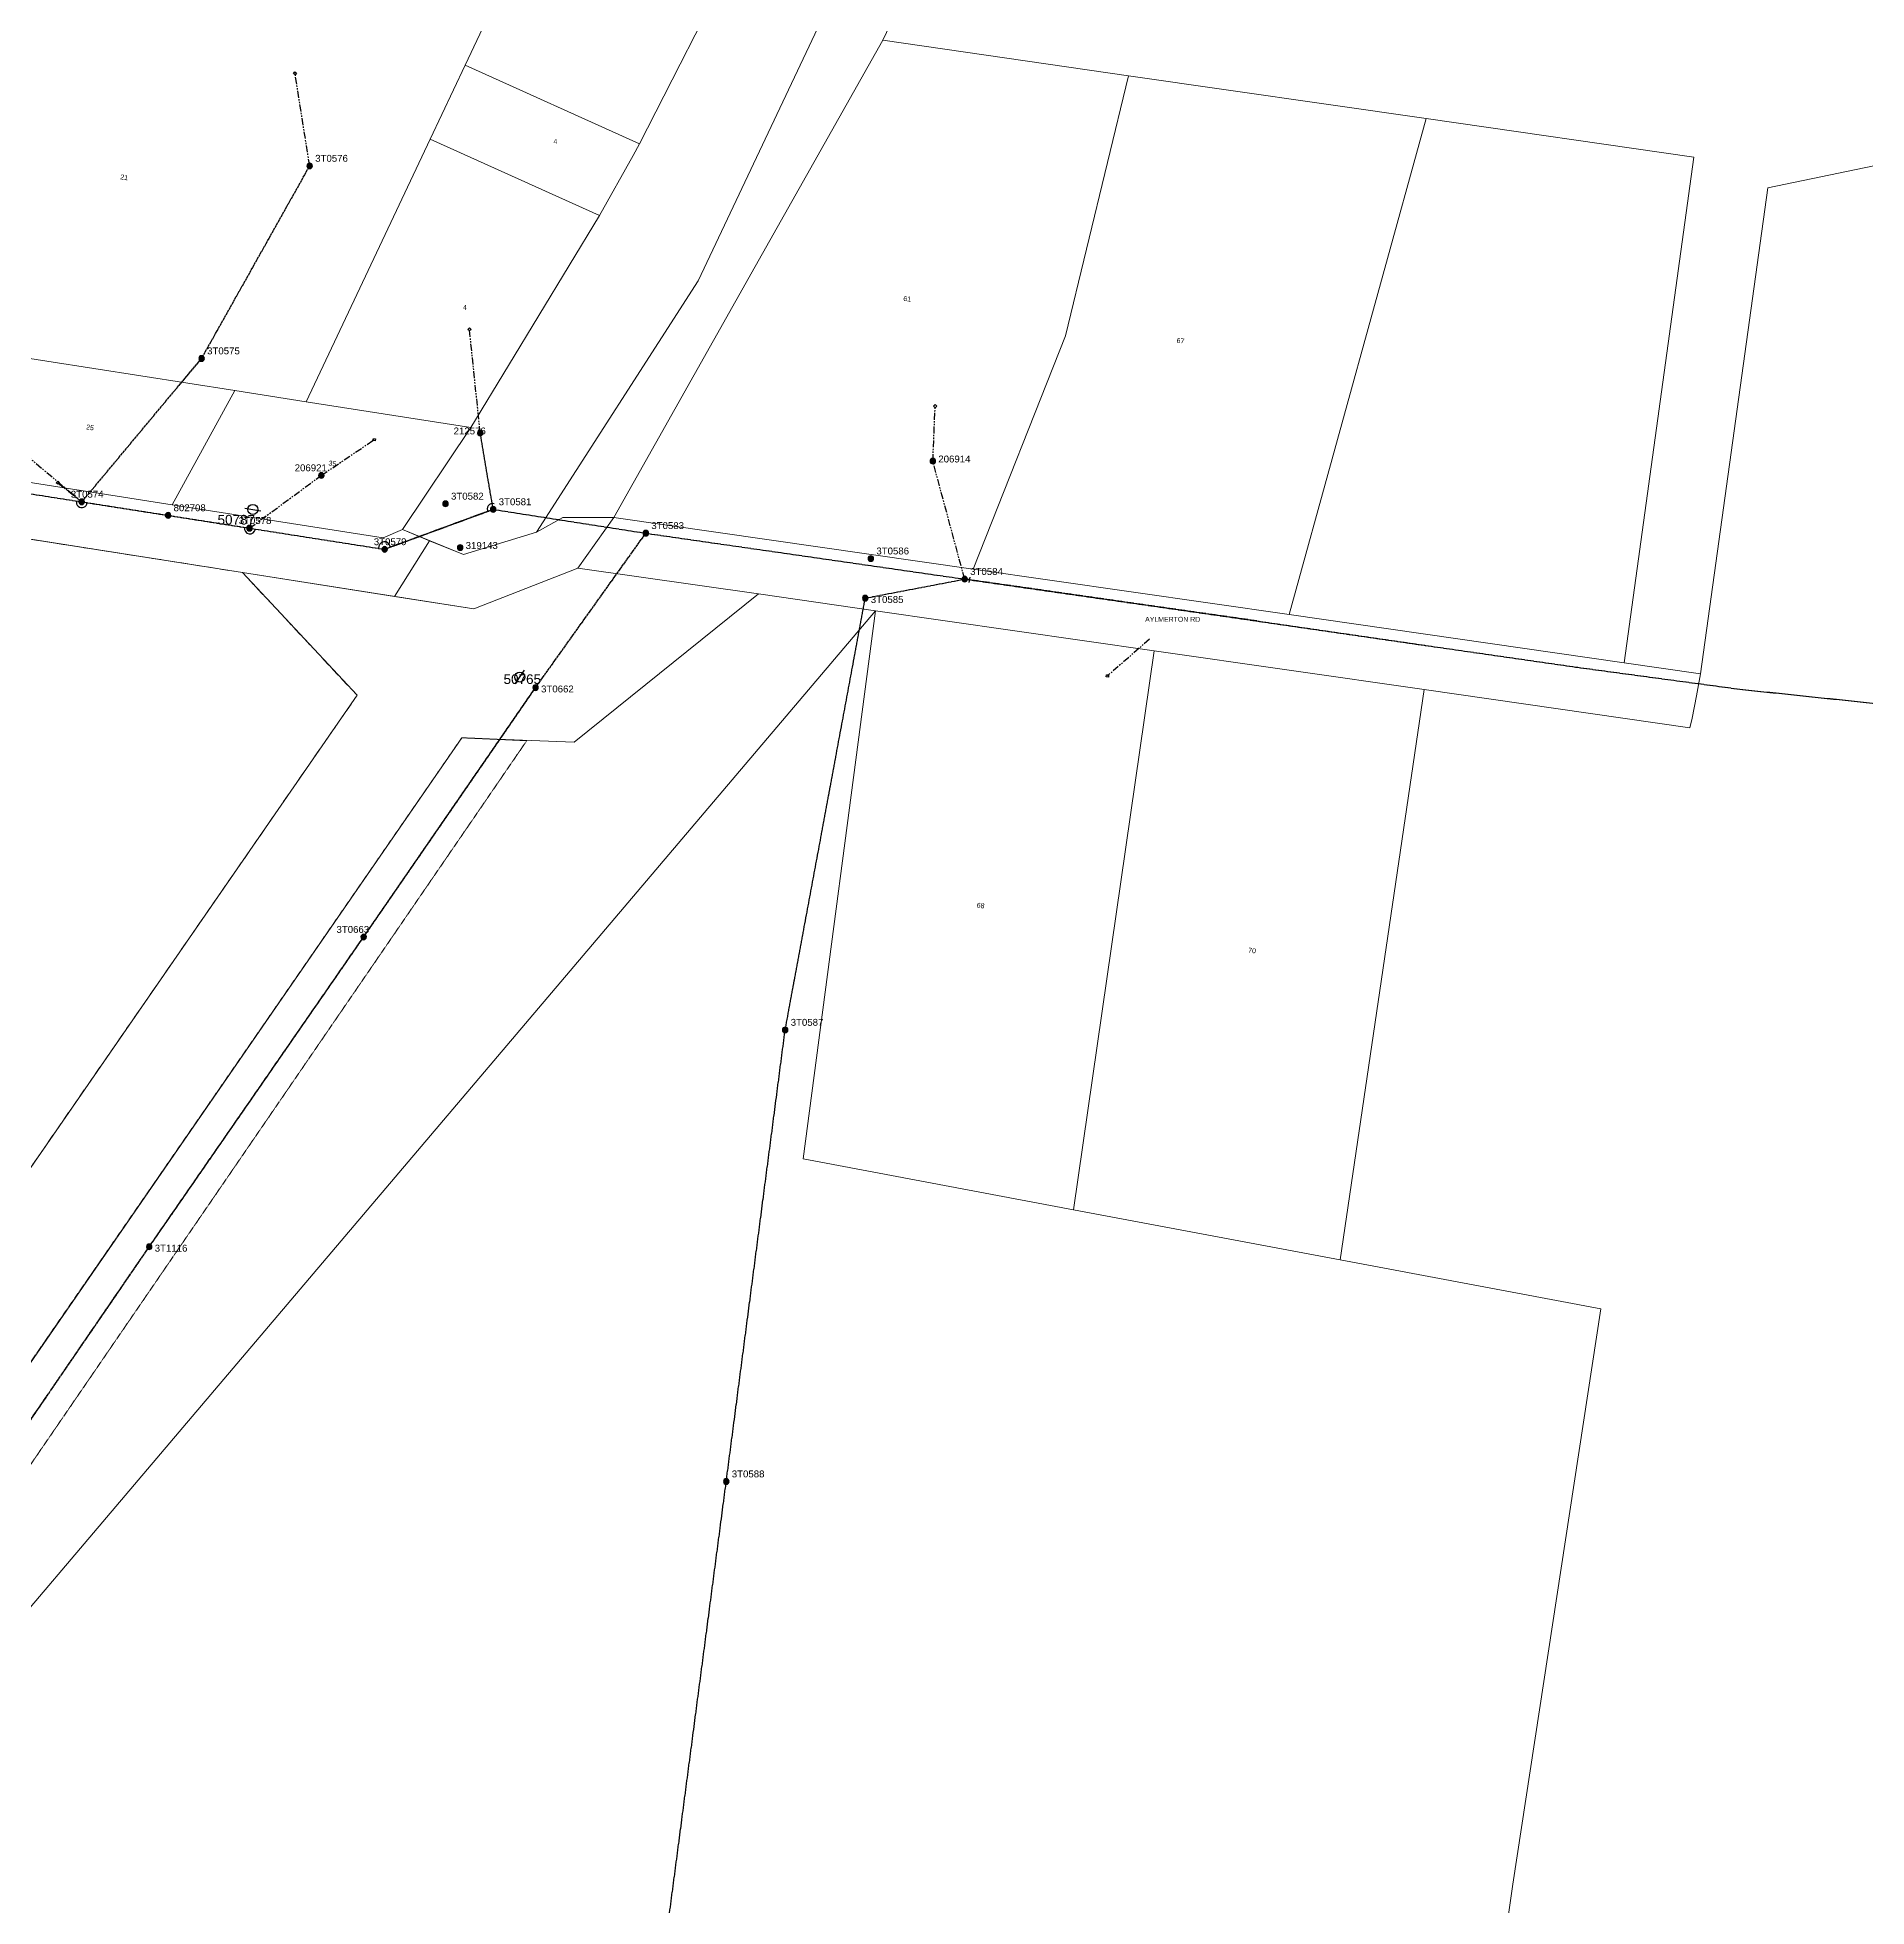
# Model space of a CAD drawing. Header units: metres. Extents: x 268626 to 271256, y 6186812 to 6188765.
# Drawn here: x 269680 to 270343, y 6187359 to 6188036 of the extents above; entities that cross this region are included whole.
import ezdxf
from ezdxf.enums import TextEntityAlignment as Align

# ---------------------------------------------------------------- set-up
doc = ezdxf.new("R2010")
doc.units = ezdxf.units.M
for name, pattern in [('Cable Exist OH', [1, 1, 0]), ('Dash', [5, 3, -2]), ('DASHED', [0.75, 0.5, -0.25]), ('HIDDEN2', [0.1875, 0.125, -0.0625]), ('PHANTOMX2', [5, 2.5, -0.5, 0.5, -0.5, 0.5, -0.5])]:
    doc.linetypes.add(name, pattern=pattern)
doc.layers.get('0').update_dxf_attribs({"color": 6})
for name, color, linetype, lineweight in [('Cadastre Developer_SP_EXT', 96, 'Continuous', 15), ('Cadastre Land Parcels_SP_EXT', 96, 'Continuous', 15), ('Cadastre Other Property_SP_EXT', 96, 'DASHED', 15), ('Cadastre Roads_SP_EXT', 54, 'Continuous', 15), ('Mains_HV_EXT', 11, 'Continuous', 25), ('Mains_LV_EXT', 161, 'Continuous', 25), ('Mains_TR_EXT', 211, 'Continuous', 25)]:
    doc.layers.add(name, color=color, linetype=linetype, lineweight=lineweight)
for name, color, linetype in [('Equip_SP_HV_EXT', 7, 'Continuous'), ('Services_SP_EXT', 42, 'PHANTOMX2'), ('SupportsOH_SP_TR_HV_LV_SL_EXT', 7, 'Continuous')]:
    doc.layers.add(name, color=color, linetype=linetype)
doc.styles.add('HVSW_LABEL', font='arial.ttf')
doc.styles.add('POLE_LABEL', font='arial.ttf', dxfattribs={"height": 2})
doc.styles.get("Standard").update_dxf_attribs({"font": 'arial.ttf'})

# ---------------------------------------------------------------- blocks, each defined once
blk = doc.blocks.new('CCP_EXT')
blk.add_wipeout([(0, 0.57), (0.57, 0), (0, -0.57), (-0.57, 0)])
blk.add_lwpolyline([(-0.57, 0), (0, 0.57), (0.57, 0), (0, -0.57), (-0.57, 0)])
at = {"flags": 1}
blk.add_attdef('Z', (0, 0), '', height=0.2, dxfattribs=at)
at = {"flags": 9}
for tag, p in [('CCP_TYPE', (0, 0)), ('CONSTRUCTED_VOLTAGE', (0, -0.2)), ('OPERATING_VOLTAGE', (0, -0.6)), ('ORIENTATION', (0, -0.8)), ('OWNED_BY', (0, -1)), ('STATE', (0, -1.8)), ('NO_PHASES', (0, -0.4)), ('USAGE', (0, -1.2)), ('LEGEND', (0, -1.4)), ('LIFE_SUPPORT', (0, -1.6)), ('NOTES', (0, -2))]:
    blk.add_attdef(tag, text='', height=0.2, dxfattribs=at).set_placement(p, align=Align.MIDDLE_LEFT)
blk = doc.blocks.new('POLE_EXT')
blk.add_hatch(color=256).paths.add_polyline_path([(-1, 0, 1), (1, 0, 1)])
blk.add_lwpolyline([(-1, 0, 1), (1, 0, 1)], format="xyb", close=True)
at = {"flags": 8}
blk.add_attdef('pNumber', text='', height=2, dxfattribs=at).set_placement((3, 2.5), align=Align.MIDDLE_CENTER)
at = {"style": 'POLE_LABEL', "flags": 9}
for tag, p in [('STRUCTURE_PLANT_NUMBER', (1.35, 0.03)), ('STREET_CODE', (1.35, -0.2))]:
    blk.add_attdef(tag, text='', height=0.2, dxfattribs=at).set_placement(p, align=Align.MIDDLE_LEFT)
at = {"flags": 9}
for tag, p in [('OWNED_BY', (1.35, -0.4)), ('SPECIAL_USE', (1.35, -0.8)), ('STATE', (1.35, -1)), ('cLV', (1.35, -1.4)), ('hDepth', (1.35, -1.6)), ('hDia', (1.35, -1.8)), ('cHV', (1.35, -2)), ('cLinedev', (1.35, -3.4)), ('pExisting', (1.35, -3.8)), ('pFooting', (1.35, -4.4)), ('pNew', (1.35, -4.6)), ('pRelocate', (1.35, -5)), ('pRemove', (1.35, -5.2)), ('pReplace', (1.35, -5.4)), ('pStay', (1.35, -5.6)), ('pType', (1.35, -5.8)), ('cspan', (1.35, -6)), ('STREETNAME', (1.35, -6.2)), ('SUBURB', (1.35, -6.4)), ('PARENT', (1.35, -0.6)), ('USAGE', (1.35, -1.2)), ('LBRACKET', (1.35, -2.2)), ('LExisting', (1.35, -2.4)), ('LANTNUMBER', (1.35, -2.6)), ('LOther', (1.35, -2.8)), ('LRemove', (1.35, -3)), ('LEGEND', (1.35, -3.2)), ('LOCATION', (1.35, -3.6)), ('PFNUMBER', (1.35, -4)), ('NEWPFNUMBER', (1.35, -4.2)), ('NOTES', (1.35, -6.6)), ('MAINTAINED_BY', (1.36, -6.81)), ('OPERATED_BY', (1.36, -7.01))]:
    blk.add_attdef(tag, text='', height=0.2, dxfattribs=at).set_placement(p, align=Align.MIDDLE_LEFT)
at = {"flags": 1}
blk.add_attdef('Z', (1.35, -7.33), '', height=0.2, dxfattribs=at)
blk = doc.blocks.new('HV_ABS_CLOSED_EXT')
blk.add_line((-3, 6.87), (3, 6.87))
blk.add_circle((0, 6.87), 1.8)
at = {"flags": 1}
blk.add_attdef('Z', (0, 0), '', height=0.2, dxfattribs=at)
at = {"style": 'HVSW_LABEL'}
for tag, height, flags, p in [('ASSET_NUM', 3.5, 8, (2, 2)), ('STREET_CODE', 0.2, 9, (0, -0.2))]:
    blk.add_attdef(tag, text='', height=height, dxfattribs=dict(at, flags=flags)).set_placement(p, align=Align.MIDDLE_LEFT)
at = {"flags": 9}
for tag, p in [('ACTUAL_STATUS', (0, -0.4)), ('CONSTRUCTED_VOLTAGE', (0, -0.6)), ('OPERATING_VOLTAGE', (0, -1)), ('ORIENTATION', (0, -1.2)), ('OWNED_BY', (0, -1.4)), ('STATE', (0, -1.6)), ('SWITCH_TYPE', (0, -1.8)), ('STREETNAME', (0, -2.6)), ('SUBURB', (0, -2.8)), ('NO_PHASES', (0, -0.8)), ('USAGE', (0, -2)), ('LEGEND', (0, -2.2)), ('LOCATION', (0, -2.4)), ('NOTES', (0, -3))]:
    blk.add_attdef(tag, text='', height=0.2, dxfattribs=at).set_placement(p, align=Align.MIDDLE_LEFT)
blk = doc.blocks.new('End Shackle_EXT')
blk.add_wipeout([(0, 0.25), (1.81, 0.25), (1.82, -0.25), (0, -0.25)])
blk.add_line((1.81, -1), (1.81, 1))
at = {"flags": 1}
blk.add_attdef('Z', (0, 0), '', height=0.2, dxfattribs=at)
at = {"flags": 9}
for tag, p in [('CONNECTOR_TYPE', (0, 0)), ('CONSTRUCTED_VOLTAGE', (0, -0.2)), ('OPERATING_VOLTAGE', (0, -0.6)), ('ORIENTATION', (0, -0.8)), ('OWNED_BY', (0, -1)), ('STATE', (0, -1.2)), ('NO_PHASES', (0, -0.4)), ('USAGE', (0, -1.4)), ('NOTES', (0, -1.6))]:
    blk.add_attdef(tag, text='', height=0.2, dxfattribs=at).set_placement(p, align=Align.MIDDLE_LEFT)

msp = doc.modelspace()

# ---------------------------------------------------------------- linework, layer by layer
at = {"layer": 'Cadastre Developer_SP_EXT', "linetype": 'Dash'}
msp.add_lwpolyline([(269496.4811, 6187364.5265), (269796.0188, 6187797.919), (269754.4926, 6187842.4302), (269620.5018, 6187863.4804), (269611.8532, 6187799.6683), (269583.4109, 6187725.5855), (269583.4109, 6187725.5855, 0.06514424), (269564.2283, 6187730.8777), (269564.2283, 6187730.8777), (269545.2931, 6187734.0511), (269522.5698, 6187663.1032), (269496.4811, 6187364.5265)], format="xyb", close=True, dxfattribs=at)
at = {"layer": 'Cadastre Land Parcels_SP_EXT', "linetype": 'Continuous'}
for points in [[(270382.1441, 6188678.5629), (270339.3864, 6188642.5993), (270322.1174, 6188628.0762), (270267.3279, 6188578.189), (270214.846, 6188523.5537), (270179.6183, 6188453.3816), (270000.8635, 6188065.5453), (269986.5399, 6188035.2908), (270075.5048, 6188022.4832), (270183.4077, 6188006.9488), (270280.4208, 6187992.9819), (270255.1435, 6187809.6894), (270282.8615, 6187805.7004), (270307.201, 6187981.8789), (270307.201, 6187981.8789), (270377.6841, 6187996.3947)], [(269389.3945, 6187127.6092), (269983.8539, 6187828.5746), (269941.4952, 6187834.6604), (269874.7095, 6187780.9038), (269834.2079, 6187782.5468), (269833.9763, 6187782.5421), (269621.841, 6187475.2957)], [(269260.1915, 6186965.3756), (270135.2462, 6186811.6377), (270136.0281, 6186817.0944), (270190.475, 6187197.1373), (270204.3073, 6187293.6865), (270214.8257, 6187367.1042), (270246.7391, 6187575.5496), (270152.2721, 6187593.3116), (270055.6024, 6187611.4859), (269957.6168, 6187629.9102), (269983.8539, 6187828.5746), (269389.3945, 6187127.6092)]]:
    msp.add_lwpolyline(points, dxfattribs=at)
for points in [[(269940.3156, 6187953.3322), (269986.5399, 6188035.2908), (270000.8635, 6188065.5453), (270179.6183, 6188453.3816), (270214.846, 6188523.5537), (270267.3279, 6188578.189), (270322.1174, 6188628.0762), (270339.3864, 6188642.5993), (270262.5492, 6188655.8354), (270258.7777, 6188652.4024), (270222.0937, 6188619.0128), (270186.1336, 6188555.6149), (270176.998, 6188538.8836), (270168.5302, 6188522.0602), (270142.6779, 6188470.6976), (270136.4054, 6188457.0962), (270079.0078, 6188332.1526), (270095.1732, 6188319.3124), (269919.6263, 6187948.1805), (269861.0705, 6187857.0429), (269870.5611, 6187862.3935), (269889.0254, 6187862.3913), (269940.3156, 6187953.3322)], [(269861.0705, 6187857.0429), (269919.6263, 6187948.1805), (270095.1732, 6188319.3124), (270079.0078, 6188332.1526), (270062.77, 6188345.0518), (270046.1579, 6188309.4189), (270021.7754, 6188257.1201), (270020.6501, 6188254.6776), (269937.3984, 6188074.3292), (269934.8436, 6188069.3173), (269913.1155, 6188026.6966), (269898.3482, 6187997.7303), (269896.0265, 6187993.5599), (269883.9164, 6187971.8058), (269850.8466, 6187917.3893), (269837.2157, 6187894.9589), (269812.5297, 6187857.9976), (269834.5547, 6187848.9013), (269861.0705, 6187857.0429)], [(269913.1155, 6188026.6966), (269934.8436, 6188069.3173), (269937.3984, 6188074.3292), (270020.6501, 6188254.6776), (270021.7754, 6188257.1201), (269951.4045, 6188289.5044), (269808.0604, 6188232.1243), (269812.6627, 6188228.7876), (269801.4259, 6188193.9439), (269785.7158, 6188144.7928), (269771.7874, 6188101.2176), (269853.2085, 6188064.4745), (269849.0059, 6188055.5824), (269835.144, 6188026.2524), (269898.3482, 6187997.7303), (269913.1155, 6188026.6966)], [(269822.5191, 6187999.5059), (269835.144, 6188026.2524), (269849.0059, 6188055.5824), (269853.2085, 6188064.4745), (269771.7874, 6188101.2176), (269653.0064, 6188154.7732), (269612.8081, 6188029.6656), (269595.8498, 6187998.7501), (269651.0672, 6187990.0938), (269614.0244, 6187922.5683), (269641.6328, 6187918.2401), (269622.6496, 6187883.6362), (269643.7824, 6187880.3228), (269666.4947, 6187921.7198), (269751.7281, 6187908.3684), (269777.5875, 6187904.318), (269822.5191, 6187999.5059)], [(270052.6826, 6187928.2151), (270075.5048, 6188022.4832), (269986.5399, 6188035.2908), (269940.3156, 6187953.3322), (269889.0254, 6187862.3913), (270019.2813, 6187843.6417), (270052.6826, 6187928.2151)], [(269896.0265, 6187993.5599), (269898.3482, 6187997.7303), (269835.144, 6188026.2524), (269822.5191, 6187999.5059), (269883.9164, 6187971.8058), (269896.0265, 6187993.5599)], [(270183.4077, 6188006.9488), (270075.5048, 6188022.4832), (270052.6826, 6187928.2151), (270019.2813, 6187843.6417), (270133.7476, 6187827.1647), (270183.4077, 6188006.9488)], [(269850.8466, 6187917.3893), (269883.9164, 6187971.8058), (269822.5191, 6187999.5059), (269777.5875, 6187904.318), (269837.2157, 6187894.9589), (269850.8466, 6187917.3893)], [(269751.7281, 6187908.3684), (269666.4947, 6187921.7198), (269643.7824, 6187880.3228), (269729.0141, 6187866.9596), (269751.7281, 6187908.3684)], [(269812.5297, 6187857.9976), (269837.2157, 6187894.9589), (269777.5875, 6187904.318), (269751.7281, 6187908.3684), (269729.0141, 6187866.9596), (269805.4872, 6187854.9689), (269812.5297, 6187857.9976)], [(269889.0254, 6187862.3913), (269870.561, 6187862.3935), (269861.0704, 6187857.043), (269834.5546, 6187848.9014), (269822.3152, 6187853.9564), (269809.5835, 6187833.7798), (269838.3281, 6187829.2653), (269876.0516, 6187844.0634), (269889.0254, 6187862.3913)], [(269754.4936, 6187842.4311), (269796.0188, 6187797.9192), (269577.2116, 6187481.3375), (269621.841, 6187475.2957), (269833.9763, 6187782.5421), (269834.2079, 6187782.5468), (269874.7095, 6187780.9038), (269941.4952, 6187834.6604), (269876.0517, 6187844.0634), (269838.3282, 6187829.2652), (269754.4936, 6187842.4311)], [(270084.9232, 6187814.0525), (269983.8539, 6187828.5746), (269957.6168, 6187629.9102), (270055.6024, 6187611.4859), (270084.9232, 6187814.0525)], [(270182.6562, 6187800.0091), (270084.9232, 6187814.0525), (270055.6024, 6187611.4859), (270152.2721, 6187593.3116), (270182.6562, 6187800.0091)]]:
    msp.add_lwpolyline(points, close=True, dxfattribs=at)
at = {"layer": 'Cadastre Other Property_SP_EXT', "linetype": 'HIDDEN2'}
msp.add_lwpolyline([(269857.5239, 6187781.498), (269833.9763, 6187782.5421), (269475.9688, 6187264.2371), (269430.5966, 6187198.1291), (269391.6203, 6187141.3401), (269369.3913, 6187107.7634), (269360.4669, 6187095.8729), (269298.7772, 6187011.4322), (269296.3778, 6187008.4672), (269279.873, 6186988.073), (269260.1915, 6186965.3756), (269294.0511, 6186959.3209), (269857.5239, 6187781.498)], close=True, dxfattribs=at)
at = {"layer": 'Mains_HV_EXT', "linetype": 'Cable Exist OH', "flags": 128}
for points in [[(269806.0075, 6187850.8384), (269845.351, 6187865.312)], [(269845.3509, 6187865.3119), (269900.6569, 6187856.6758)], [(269757.0592, 6187858.5133), (269806.0075, 6187850.8384)], [(269860.7019, 6187800.7246), (269900.6569, 6187856.6758)], [(269097.4815, 6186820.7194), (269204.649, 6186898.3779), (269285.3079, 6186974.5829), (269360.7483, 6187076.4486), (269427.6618, 6187170.791), (269494.7645, 6187269.6406), (269562.5427, 6187367.921), (269651.3496, 6187496.8671), (269720.7077, 6187598.0717), (269798.4062, 6187710.3414), (269860.7019, 6187800.7246)]]:
    msp.add_lwpolyline(points, dxfattribs=at)
at = {"layer": 'Mains_LV_EXT', "linetype": 'Cable Exist OH', "flags": 128}
for points in [[(269696.3127, 6187868.0377), (269739.6879, 6187920), (269778.853, 6187989.784)], [(269845.3509, 6187865.3119), (269840.6654, 6187892.973)], [(269696.3127, 6187868.0377), (269727.5375, 6187863.1422), (269757.0592, 6187858.5133)], [(269845.3509, 6187865.3119), (269806.0075, 6187850.8384)], [(269757.0592, 6187858.5133), (269806.0075, 6187850.8384)]]:
    msp.add_lwpolyline(points, dxfattribs=at)
at = {"layer": 'Mains_LV_EXT', "linetype": 'Continuous', "flags": 128}
for points in [[(269694.3495, 6187868.3528, 1.06825631), (269698.243, 6187867.7527)], [(269845.67, 6187867.2879, 0.74945723), (269843.566, 6187864.409)], [(269755.1927, 6187858.7609, 0.99801712), (269759.1953, 6187858.1234)], [(269808.0634, 6187851.7036, 0.99999201), (269803.833, 6187851.1581)]]:
    msp.add_lwpolyline(points, format="xyb", dxfattribs=at)
at = {"layer": 'Services_SP_EXT'}
msp.add_lwpolyline([(269757.0593, 6187858.5133), (269783.073, 6187877.621)], dxfattribs=at)

# ---------------------------------------------------------------- block references
at = {"layer": 'Equip_SP_HV_EXT'}
ref = msp.add_blockref('HV_ABS_CLOSED_EXT', (269757.0592, 6187858.5133), dxfattribs=dict(at, rotation=349.9788681365228))
ref.add_attrib('ASSET_NUM', '50787', dxfattribs={"layer": '0', "height": 3.5, "style": 'HVSW_LABEL'}).set_placement((269759.0592, 6187858.7633), align=Align.BOTTOM_RIGHT)
ref = msp.add_blockref('HV_ABS_CLOSED_EXT', (269860.7018, 6187800.7245), dxfattribs=dict(at, rotation=56.21561754927372))
ref.add_attrib('ASSET_NUM', '50765', dxfattribs={"layer": '0', "height": 3.5, "style": 'HVSW_LABEL'}).set_placement((269862.7018, 6187800.9745), align=Align.BOTTOM_RIGHT)
at = {"layer": 'SupportsOH_SP_TR_HV_LV_SL_EXT'}
ref = msp.add_blockref('POLE_EXT', (269778.853, 6187989.784), dxfattribs=at)
ref.add_attrib('ASSET_NUM', '3T0576', dxfattribs={"layer": '0', "height": 2.5, "style": 'POLE_LABEL'}).set_placement((269780.853, 6187990.534), align=Align.BOTTOM_LEFT)
ref = msp.add_blockref('POLE_EXT', (269739.688, 6187920), dxfattribs=at)
ref.add_attrib('ASSET_NUM', '3T0575', dxfattribs={"layer": '0', "height": 2.5, "style": 'POLE_LABEL'}).set_placement((269741.688, 6187920.75), align=Align.BOTTOM_LEFT)
ref = msp.add_blockref('POLE_EXT', (269840.6656, 6187892.9729), dxfattribs=at)
ref.add_attrib('ASSET_NUM', '212576', dxfattribs={"layer": '0', "height": 2.5, "style": 'POLE_LABEL'}).set_placement((269842.6656, 6187893.7229), align=Align.MIDDLE_RIGHT)
ref = msp.add_blockref('POLE_EXT', (270004.647, 6187882.81), dxfattribs=at)
ref.add_attrib('ASSET_NUM', '206914', dxfattribs={"layer": '0', "height": 2.5, "style": 'POLE_LABEL'}).set_placement((270006.647, 6187883.56), align=Align.MIDDLE_LEFT)
ref = msp.add_blockref('POLE_EXT', (269783.073, 6187877.621), dxfattribs=at)
ref.add_attrib('ASSET_NUM', '206921', dxfattribs={"layer": '0', "height": 2.5, "style": 'POLE_LABEL'}).set_placement((269785.073, 6187878.371), align=Align.BOTTOM_RIGHT)
ref = msp.add_blockref('POLE_EXT', (269696.2257, 6187868.0515), dxfattribs=at)
ref.add_attrib('ASSET_NUM', '3T0574', dxfattribs={"layer": '0', "height": 2.5, "style": 'POLE_LABEL'}).set_placement((269698.2257, 6187868.8015), align=Align.BOTTOM_CENTER)
ref = msp.add_blockref('POLE_EXT', (269828.067, 6187867.336), dxfattribs=at)
ref.add_attrib('ASSET_NUM', '3T0582', dxfattribs={"layer": '0', "height": 2.5, "style": 'POLE_LABEL'}).set_placement((269830.067, 6187868.086), align=Align.BOTTOM_LEFT)
ref = msp.add_blockref('POLE_EXT', (269727.5375, 6187863.1422), dxfattribs=at)
ref.add_attrib('ASSET_NUM', '802708', dxfattribs={"layer": '0', "height": 2.5, "style": 'POLE_LABEL'}).set_placement((269729.5375, 6187863.8922), align=Align.BOTTOM_LEFT)
ref = msp.add_blockref('POLE_EXT', (269845.351, 6187865.312), dxfattribs=at)
ref.add_attrib('ASSET_NUM', '3T0581', dxfattribs={"layer": '0', "height": 2.5, "style": 'POLE_LABEL'}).set_placement((269847.351, 6187866.062), align=Align.BOTTOM_LEFT)
ref = msp.add_blockref('POLE_EXT', (269757.0593, 6187858.5134), dxfattribs=at)
ref.add_attrib('ASSET_NUM', '3T0578', dxfattribs={"layer": '0', "height": 2.5, "style": 'POLE_LABEL'}).set_placement((269759.0593, 6187859.2634), align=Align.BOTTOM_CENTER)
ref = msp.add_blockref('POLE_EXT', (269900.6569, 6187856.6758), dxfattribs=at)
ref.add_attrib('ASSET_NUM', '3T0583', dxfattribs={"layer": '0', "height": 2.5, "style": 'POLE_LABEL'}).set_placement((269902.6569, 6187857.4258), align=Align.BOTTOM_LEFT)
ref = msp.add_blockref('POLE_EXT', (269806.0075, 6187850.8384), dxfattribs=at)
ref.add_attrib('ASSET_NUM', '3T0579', dxfattribs={"layer": '0', "height": 2.5, "style": 'POLE_LABEL'}).set_placement((269808.0075, 6187851.5884), align=Align.BOTTOM_CENTER)
ref = msp.add_blockref('POLE_EXT', (269833.3757, 6187851.4693), dxfattribs=at)
ref.add_attrib('ASSET_NUM', '319143', dxfattribs={"layer": '0', "height": 2.5, "style": 'POLE_LABEL'}).set_placement((269835.3757, 6187852.2193), align=Align.MIDDLE_LEFT)
ref = msp.add_blockref('POLE_EXT', (269982.1989, 6187847.4803), dxfattribs=at)
ref.add_attrib('ASSET_NUM', '3T0586', dxfattribs={"layer": '0', "height": 2.5, "style": 'POLE_LABEL'}).set_placement((269984.1989, 6187848.2303), align=Align.BOTTOM_LEFT)
ref = msp.add_blockref('POLE_EXT', (270016.2078, 6187840.043), dxfattribs=at)
ref.add_attrib('ASSET_NUM', '3T0584', dxfattribs={"layer": '0', "height": 2.5, "style": 'POLE_LABEL'}).set_placement((270018.2078, 6187840.793), align=Align.BOTTOM_LEFT)
ref = msp.add_blockref('POLE_EXT', (269980.1797, 6187833.1436), dxfattribs=at)
ref.add_attrib('ASSET_NUM', '3T0585', dxfattribs={"layer": '0', "height": 2.5, "style": 'POLE_LABEL'}).set_placement((269982.1797, 6187833.8936), align=Align.TOP_LEFT)
ref = msp.add_blockref('POLE_EXT', (269860.702, 6187800.7246), dxfattribs=at)
ref.add_attrib('ASSET_NUM', '3T0662', dxfattribs={"layer": '0', "height": 2.5, "style": 'POLE_LABEL'}).set_placement((269862.702, 6187801.4746), align=Align.TOP_LEFT)
ref = msp.add_blockref('POLE_EXT', (269798.4062, 6187710.3414), dxfattribs=at)
ref.add_attrib('ASSET_NUM', '3T0663', dxfattribs={"layer": '0', "height": 2.5, "style": 'POLE_LABEL'}).set_placement((269800.4062, 6187711.0914), align=Align.BOTTOM_RIGHT)
ref = msp.add_blockref('POLE_EXT', (269951.153, 6187676.662), dxfattribs=at)
ref.add_attrib('ASSET_NUM', '3T0587', dxfattribs={"layer": '0', "height": 2.5, "style": 'POLE_LABEL'}).set_placement((269953.153, 6187677.412), align=Align.BOTTOM_LEFT)
ref = msp.add_blockref('POLE_EXT', (269720.7077, 6187598.0717), dxfattribs=at)
ref.add_attrib('ASSET_NUM', '3T1116', dxfattribs={"layer": '0', "height": 2.5, "style": 'POLE_LABEL'}).set_placement((269722.7077, 6187598.8217), align=Align.TOP_LEFT)
ref = msp.add_blockref('POLE_EXT', (269929.808, 6187513.002), dxfattribs=at)
ref.add_attrib('ASSET_NUM', '3T0588', dxfattribs={"layer": '0', "height": 2.5, "style": 'POLE_LABEL'}).set_placement((269931.808, 6187513.752), align=Align.BOTTOM_LEFT)

# ---------------------------------------------------------------- texts
at = {"layer": 'Cadastre Land Parcels_SP_EXT'}
for p in [(269867.1908, 6187997.7709), (269834.417, 6187937.5956)]:
    msp.add_text('4', height=1.8, dxfattribs=at).set_placement(p)
for s, rotation, p in [('21', 351.073486, (269710.1435, 6187984.9681)), ('61', 353.273956, (269993.8917, 6187940.8924)), ('67', 353.323975, (270092.9249, 6187925.6907)), ('25', 351.178375, (269697.7548, 6187894.3427)), ('35', 351.145203, (269785.5937, 6187881.2619)), ('68', 353.32, (270020.4991, 6187721.0058)), ('70', 353.28, (270118.8635, 6187704.7148))]:
    msp.add_text(s, height=1.8, rotation=rotation, dxfattribs=at).set_placement(p)
at = {"layer": 'Cadastre Roads_SP_EXT'}
msp.add_text('AYLMERTON RD', height=1.8, dxfattribs=at).set_placement((270081.5877, 6187824.5629))

# ---------------------------------------------------------------- next in the draw order: block references
at = {"layer": 'Services_SP_EXT'}
for p, rotation in [((269773.527, 6188023.327), 97.78750208065046), ((269802.235, 6187890.57), 32.93325028139266), ((270067.925, 6187804.9722), 220.9258452233512)]:
    msp.add_blockref('CCP_EXT', p, dxfattribs=dict(at, rotation=rotation))
for p in [(269836.747, 6187930.55), (270005.519, 6187902.691), (269687.5593, 6187874.9669)]:
    msp.add_blockref('CCP_EXT', p, dxfattribs=at)

# ---------------------------------------------------------------- next in the draw order: block references
for p, rotation in [((269773.527, 6188023.327), 97.78750208065046), ((269802.235, 6187890.57), 32.93325028139266), ((270067.925, 6187804.9722), 220.9258452233512)]:
    msp.add_blockref('CCP_EXT', p, dxfattribs=dict(at, rotation=rotation))
for p in [(269836.747, 6187930.55), (270005.519, 6187902.691), (269687.5593, 6187874.9669)]:
    msp.add_blockref('CCP_EXT', p, dxfattribs=at)

# ---------------------------------------------------------------- next in the draw order: linework, layer by layer
at = {"layer": 'Cadastre Developer_SP_EXT', "linetype": 'ByBlock'}
msp.add_lwpolyline([(269560.6281, 6187731.4811), (269545.2931, 6187734.0511), (269522.5698, 6187663.1032), (269513.9612, 6187564.5801), (269496.4811, 6187364.5265), (269796.0188, 6187797.919), (269754.4926, 6187842.4302), (269564.1781, 6187872.3233), (269556.6169, 6187752.9898), (269563.5446, 6187751.998), (269560.6281, 6187731.4811)], dxfattribs=at)
at = {"layer": 'Cadastre Roads_SP_EXT', "linetype": 'Continuous'}
for points in [[(269729.014, 6187866.9596), (269643.7823, 6187880.3227), (269622.6496, 6187883.6362), (269595.0428, 6187887.9653), (269567.436, 6187892.2944), (269536.8173, 6187897.095), (269463.7888, 6187908.546), (269459.4994, 6187900.3151), (269453.9414, 6187889.6461), (269472.4879, 6187886.7326), (269494.7631, 6187883.2329), (269505.1909, 6187881.5948), (269526.184, 6187878.2971), (269534.5187, 6187876.9872), (269555.981, 6187873.6165), (269564.1509, 6187872.3333), (269754.4936, 6187842.4311), (269809.5835, 6187833.7798), (269822.3152, 6187853.9564), (269812.5297, 6187857.9976), (269805.4871, 6187854.969), (269729.014, 6187866.9596)], [(270279.863, 6187789.6658), (270281.3626, 6187797.6831), (270281.3662, 6187797.7042), (270282.8614, 6187805.7004), (270255.1434, 6187809.6894), (270133.7476, 6187827.1648), (270019.2813, 6187843.6417), (269889.0253, 6187862.3914), (269876.0516, 6187844.0633), (269941.4951, 6187834.6604), (269983.8538, 6187828.5746), (270084.9232, 6187814.0525), (270182.6562, 6187800.0091), (270278.9847, 6187786.1679), (270279.863, 6187789.6658)]]:
    msp.add_lwpolyline(points, close=True, dxfattribs=at)
at = {"layer": 'Mains_HV_EXT', "linetype": 'Cable Exist OH', "flags": 128}
msp.add_lwpolyline([(269659.1763, 6187873.8602), (269696.2257, 6187868.0515), (269727.5375, 6187863.1422), (269757.0592, 6187858.5133)], dxfattribs=at)
at = {"layer": 'Mains_LV_EXT', "linetype": 'Cable Exist OH', "flags": 128}
msp.add_lwpolyline([(269659.1763, 6187873.8602), (269696.3127, 6187868.0377)], dxfattribs=at)
at = {"layer": 'Services_SP_EXT'}
for points in [[(269778.853, 6187989.784), (269773.527, 6188023.327)], [(269626.166, 6187926.9595), (269696.2257, 6187868.0514)], [(269840.6655, 6187892.9729), (269836.7469, 6187930.55)], [(270016.2078, 6187840.0429), (270004.647, 6187882.81), (270005.519, 6187902.691)], [(269783.073, 6187877.621), (269802.235, 6187890.57)], [(269687.5593, 6187874.9668), (269696.2257, 6187868.0514)], [(270083.1751, 6187818.2526), (270067.925, 6187804.9722)]]:
    msp.add_lwpolyline(points, dxfattribs=at)

# ---------------------------------------------------------------- next in the draw order: block references
at = {"layer": 'Mains_LV_EXT', "rotation": 352.1895574567009}
msp.add_blockref('End Shackle_EXT', (270016.2078, 6187840.0429), dxfattribs=at)

# ---------------------------------------------------------------- next in the draw order: linework, layer by layer
at = {"layer": 'Mains_HV_EXT', "linetype": 'Cable Exist OH', "flags": 128}
for points in [[(269900.6569, 6187856.6758), (270016.2078, 6187840.043)], [(269888.93, 6187199.566), (269908.445, 6187350.3411), (269929.8079, 6187513.002), (269951.1531, 6187676.662), (269980.1797, 6187833.1435), (270016.2078, 6187840.043)], [(270016.2078, 6187840.043), (270122.0541, 6187824.874), (270183.2171, 6187816.0022)]]:
    msp.add_lwpolyline(points, dxfattribs=at)
at = {"layer": 'Mains_LV_EXT', "linetype": 'Cable Exist OH', "flags": 128}
msp.add_lwpolyline([(270122.0541, 6187824.874), (270016.2078, 6187840.043)], dxfattribs=at)
at = {"layer": 'Mains_TR_EXT', "linetype": 'Cable Exist OH'}
msp.add_lwpolyline([(269360.7483, 6187076.4486), (269427.6618, 6187170.791), (269494.7645, 6187269.6406), (269562.5427, 6187367.921), (269651.3496, 6187496.8671), (269720.7077, 6187598.0717), (269798.4062, 6187710.3414), (269860.7019, 6187800.7246), (269900.6569, 6187856.6758), (270016.2077, 6187840.0429), (270122.0541, 6187824.8741), (270183.2171, 6187816.0023), (270238.3352, 6187808.0677), (270297.0748, 6187800.1468), (270374.556, 6187792.017), (270454.3287, 6187783.637), (270574.6872, 6187770.9981), (270708.9587, 6187756.896), (270775.0836, 6187726.4247), (270819.5142, 6187705.9504), (270938.4959, 6187690.6753), (271040.6854, 6187678.1905), (271154.0889, 6187664.0548), (271255.8171, 6187640.0531)], dxfattribs=at)

doc.saveas('drawing.dxf')
